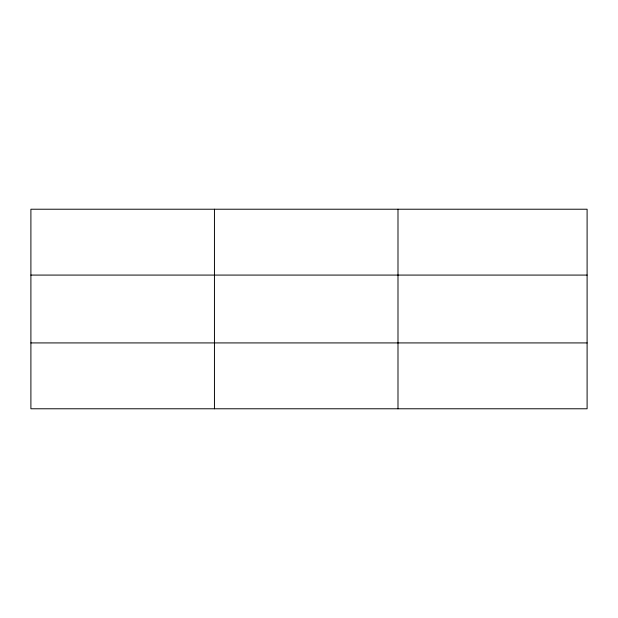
<?xml version="1.0" encoding="UTF-8"?>
<svg xmlns="http://www.w3.org/2000/svg" width="618" height="618" viewBox="0 0 618 618"><rect width="100%" height="100%" fill="white"/><g stroke="black" fill="none" stroke-linecap="round" stroke-linejoin="round"><path stroke-width="0.93" d="M214.446 209.224L214.446 408.776M397.992 209.224L397.992 408.776M587.1 342.92L587.1 408.776L30.9 408.776L30.9 209.224L587.1 209.224L587.1 342.92L30.9 342.92M30.9 275.08L587.1 275.08"/></g></svg>
